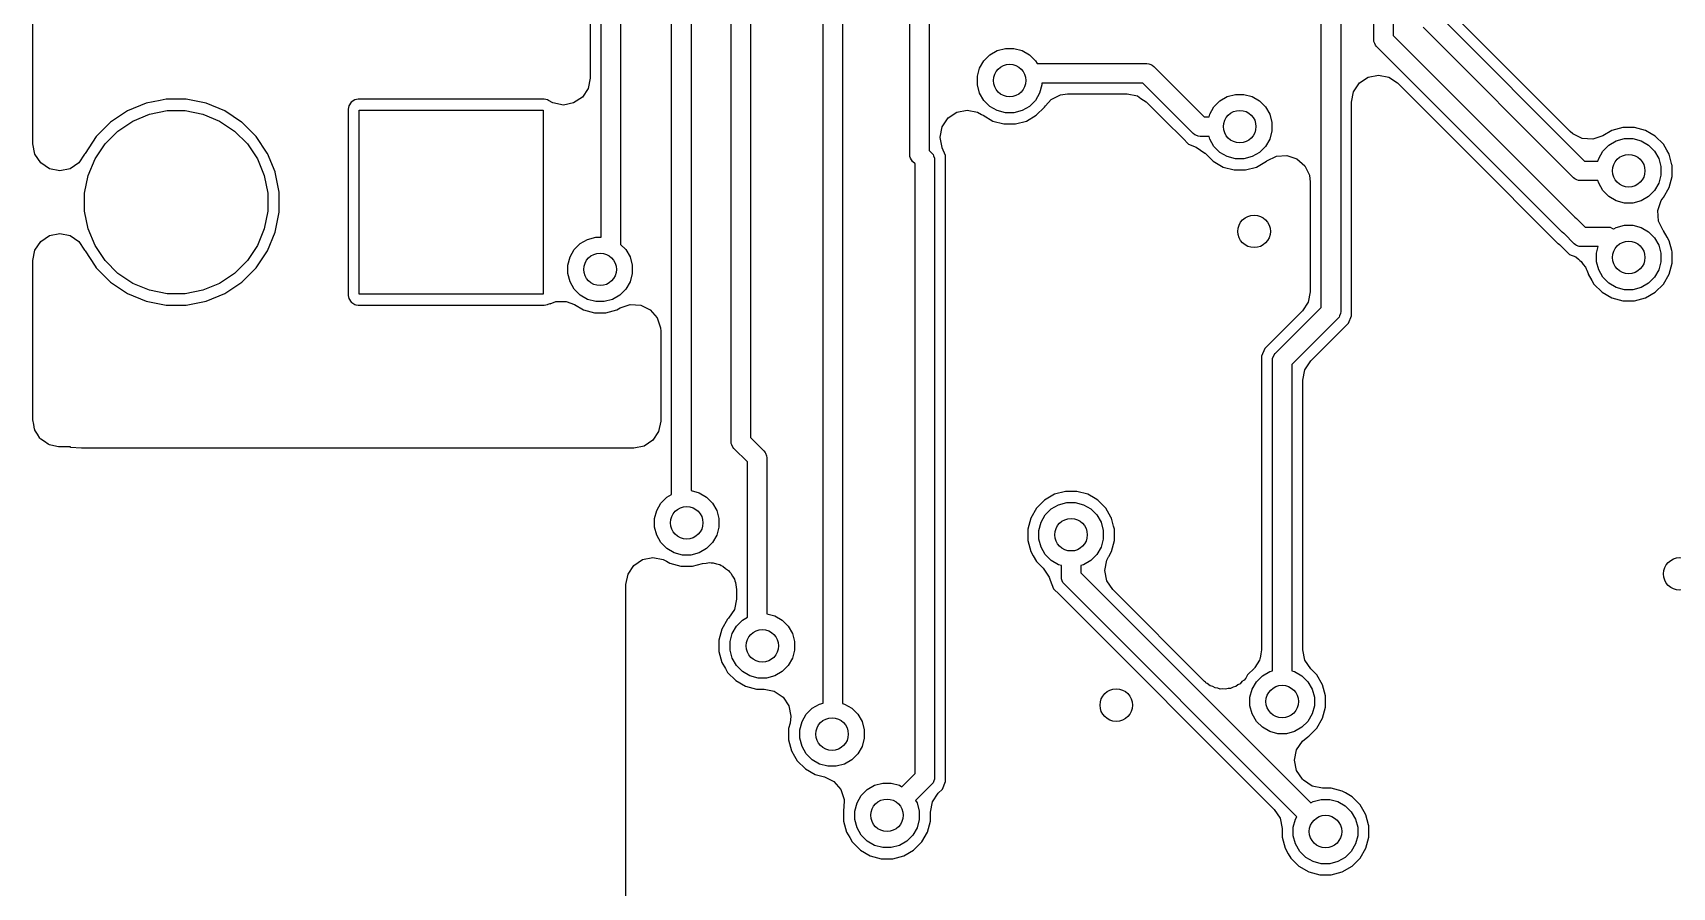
# Model space of a CAD drawing. Header units: inches. Extents: x 2.6 to 14.2, y -7.9 to -3.5.
# Drawn here: x 8.524 to 9.12, y -5.365 to -5.055 of the extents above; entities that cross this region are included whole.
import ezdxf

# ---------------------------------------------------------------- set-up
doc = ezdxf.new("R2010")
doc.units = ezdxf.units.IN
doc.header["$MEASUREMENT"] = 0
doc.layers.add('B.Cu', color=153, linetype='CONTINUOUS', true_color=0x4d7fc4)

msp = doc.modelspace()

# ---------------------------------------------------------------- linework, layer by layer
at = {"layer": 'B.Cu', "linetype": 'CONTINUOUS'}
for p, q in [((8.73091, -5.12904), (8.73091, -4.95728)), ((8.73799, -4.95875), (8.73799, -5.13167)), ((8.7565, -5.22253), (8.7565, -4.96791)), ((8.76358, -4.96938), (8.76358, -5.22117)), ((9.01181, -5.05725), (9.01181, -4.96953)), ((9.0189, -4.97099), (9.0189, -5.05578)), ((8.77815, -5.20335), (8.77815, -4.97303)), ((8.78524, -4.9745), (8.78524, -5.20188)), ((8.81161, -5.29839), (8.81161, -5.03012)), ((8.8187, -5.03159), (8.8187, -5.29856)), ((8.52423, -5.09516), (8.52423, -5.03752)), ((8.72695, -5.04033), (8.72695, -5.0712)), ((8.99272, -5.15463), (8.99272, -5.04143)), ((8.9998, -5.03996), (8.9998, -5.1561)), ((8.84311, -5.09902), (8.84311, -5.04587)), ((8.8502, -5.04733), (8.8502, -5.09755)), ((9.03583, -5.04877), (9.08844, -5.10138)), ((9.08447, -5.10743), (9.02978, -5.05274)), ((9.08326, -5.0906), (9.04265, -5.05)), ((8.87492, -5.06122), (8.8779, -5.06042)), ((8.8779, -5.06042), (8.88098, -5.06042)), ((8.88098, -5.06042), (8.88396, -5.06122)), ((9.01188, -5.05794), (9.01181, -5.05725)), ((9.01219, -5.0587), (9.01188, -5.05794)), ((9.01241, -5.05921), (9.01219, -5.0587)), ((9.01285, -5.05975), (9.01241, -5.05921)), ((9.08037, -5.12727), (9.01285, -5.05975)), ((9.0189, -5.05578), (9.08489, -5.12177)), ((8.86853, -5.06761), (8.87007, -5.06494)), ((8.87007, -5.06494), (8.87225, -5.06276)), ((8.87225, -5.06276), (8.87492, -5.06122)), ((8.88396, -5.06122), (8.88663, -5.06276)), ((8.88663, -5.06276), (8.88881, -5.06494)), ((8.88881, -5.06494), (8.88939, -5.06594)), ((8.88939, -5.06594), (8.92933, -5.06594)), ((8.92933, -5.06594), (8.93002, -5.06601)), ((8.93002, -5.06601), (8.93082, -5.06634)), ((8.93082, -5.06634), (8.9313, -5.06654)), ((8.9313, -5.06654), (8.93184, -5.06698)), ((8.93184, -5.06698), (8.95018, -5.08532)), ((8.72695, -5.0712), (8.7262, -5.07496)), ((8.86773, -5.07059), (8.86853, -5.06761)), ((8.86773, -5.07368), (8.86773, -5.07059)), ((9.00451, -5.07617), (9.00663, -5.07299)), ((9.00663, -5.07299), (9.00981, -5.07087)), ((9.00981, -5.07087), (9.01356, -5.07012)), ((9.01356, -5.07012), (9.01731, -5.07087)), ((9.01731, -5.07087), (9.02049, -5.07299)), ((9.02049, -5.07299), (9.04879, -5.10129)), ((8.57269, -5.07892), (8.57049, -5.07936)), ((8.58006, -5.07892), (8.57269, -5.07892)), ((8.58368, -5.07964), (8.58006, -5.07892)), ((8.64252, -5.07892), (8.64137, -5.07915)), ((8.71023, -5.07892), (8.64252, -5.07892)), ((8.64252, -5.07892), (8.64252, -5.07892)), ((8.71139, -5.07915), (8.71023, -5.07892)), ((8.72408, -5.07814), (8.7209, -5.08026)), ((8.7262, -5.07496), (8.72408, -5.07814)), ((8.86853, -5.07665), (8.86773, -5.07368)), ((8.87007, -5.07932), (8.86853, -5.07665)), ((8.89035, -5.07665), (8.88881, -5.07932)), ((8.89115, -5.07368), (8.89035, -5.07665)), ((8.92786, -5.07303), (8.89115, -5.07303)), ((8.89115, -5.07303), (8.89115, -5.07368)), ((8.89454, -5.07901), (8.89797, -5.07732)), ((8.89797, -5.07732), (8.90051, -5.07699)), ((8.90051, -5.07699), (8.92216, -5.07699)), ((8.92216, -5.07699), (8.92592, -5.07773)), ((8.92592, -5.07773), (8.92719, -5.07859)), ((8.92719, -5.07859), (8.9291, -5.07986)), ((8.9462, -5.09137), (8.92786, -5.07303)), ((8.95591, -5.0795), (8.95858, -5.07795)), ((8.95858, -5.07795), (8.96156, -5.07716)), ((8.96156, -5.07716), (8.96464, -5.07716)), ((8.96464, -5.07716), (8.96762, -5.07795)), ((8.96762, -5.07795), (8.97029, -5.0795)), ((9.00376, -5.07993), (9.00451, -5.07617)), ((8.55865, -5.08318), (8.55252, -5.08727)), ((8.56546, -5.08036), (8.55865, -5.08318)), ((8.55865, -5.08318), (8.55865, -5.08318)), ((8.5606, -5.08683), (8.56666, -5.08432)), ((8.57049, -5.07936), (8.56546, -5.08036)), ((8.56666, -5.08432), (8.5731, -5.08304)), ((8.5731, -5.08304), (8.57966, -5.08304)), ((8.57966, -5.08304), (8.58609, -5.08432)), ((8.58729, -5.08036), (8.58368, -5.07964)), ((8.58609, -5.08432), (8.59215, -5.08683)), ((8.5941, -5.08318), (8.58729, -5.08036)), ((8.6001, -5.08719), (8.5941, -5.08318)), ((8.5941, -5.08318), (8.5941, -5.08318)), ((8.63919, -5.08133), (8.63896, -5.08248)), ((8.63896, -5.08248), (8.63896, -5.15019)), ((8.64006, -5.08002), (8.63919, -5.08133)), ((8.64137, -5.07915), (8.64006, -5.08002)), ((8.64006, -5.08002), (8.64006, -5.08002)), ((8.64291, -5.1498), (8.64291, -5.08287)), ((8.64291, -5.08287), (8.70984, -5.08287)), ((8.70984, -5.08287), (8.70984, -5.1498)), ((8.7117, -5.07936), (8.71139, -5.07915)), ((8.71139, -5.07915), (8.71139, -5.07915)), ((8.71339, -5.08026), (8.7117, -5.07936)), ((8.71715, -5.08101), (8.71339, -5.08026)), ((8.7209, -5.08026), (8.71715, -5.08101)), ((8.85702, -5.08572), (8.86021, -5.0836)), ((8.86021, -5.0836), (8.86396, -5.08285)), ((8.86396, -5.08285), (8.86771, -5.0836)), ((8.86771, -5.0836), (8.86919, -5.08445)), ((8.86919, -5.08445), (8.8692, -5.08443)), ((8.8692, -5.08443), (8.86976, -5.08475)), ((8.86976, -5.08475), (8.86976, -5.08475)), ((8.86976, -5.08475), (8.87336, -5.08683)), ((8.87225, -5.0815), (8.87007, -5.07932)), ((8.87492, -5.08305), (8.87225, -5.0815)), ((8.8779, -5.08384), (8.87492, -5.08305)), ((8.88098, -5.08384), (8.8779, -5.08384)), ((8.88396, -5.08305), (8.88098, -5.08384)), ((8.88663, -5.0815), (8.88396, -5.08305)), ((8.88553, -5.08683), (8.88912, -5.08475)), ((8.88881, -5.07932), (8.88663, -5.0815)), ((8.88912, -5.08475), (8.89206, -5.08182)), ((8.89206, -5.08181), (8.89245, -5.08131)), ((8.89206, -5.08182), (8.89206, -5.08181)), ((8.89245, -5.08131), (8.8925, -5.08134)), ((8.8925, -5.08134), (8.89454, -5.07901)), ((8.9291, -5.07986), (8.93603, -5.08679)), ((8.95193, -5.08532), (8.95219, -5.08435)), ((8.95219, -5.08435), (8.95373, -5.08168)), ((8.95373, -5.08168), (8.95591, -5.0795)), ((8.97029, -5.0795), (8.97247, -5.08168)), ((8.97247, -5.08168), (8.97401, -5.08435)), ((8.97401, -5.08435), (8.97481, -5.08732)), ((9.00376, -5.15461), (9.00376, -5.07993)), ((8.55252, -5.08727), (8.54731, -5.09248)), ((8.55051, -5.09511), (8.55515, -5.09047)), ((8.55515, -5.09047), (8.5606, -5.08683)), ((8.59215, -5.08683), (8.59761, -5.09047)), ((8.59761, -5.09047), (8.60225, -5.09511)), ((8.60023, -5.08727), (8.6001, -5.08719)), ((8.60544, -5.09248), (8.60023, -5.08727)), ((8.85415, -5.09265), (8.8549, -5.0889)), ((8.8549, -5.0889), (8.85702, -5.08572)), ((8.87336, -5.08683), (8.87737, -5.0879)), ((8.87737, -5.0879), (8.88152, -5.0879)), ((8.88152, -5.0879), (8.88553, -5.08683)), ((8.93603, -5.08679), (8.94235, -5.09311)), ((8.95018, -5.08532), (8.95193, -5.08532)), ((8.97481, -5.09041), (8.97401, -5.09339)), ((8.97481, -5.08732), (8.97481, -5.09041)), ((9.08422, -5.09145), (9.08326, -5.0906)), ((9.09844, -5.09023), (9.09509, -5.09216)), ((9.10245, -5.08915), (9.09844, -5.09023)), ((9.1066, -5.08915), (9.10245, -5.08915)), ((9.11061, -5.09023), (9.1066, -5.08915)), ((9.11273, -5.09145), (9.11061, -5.09023)), ((8.52498, -5.09891), (8.52423, -5.09516)), ((8.54731, -5.09248), (8.54322, -5.09861)), ((8.54686, -5.10056), (8.55051, -5.09511)), ((8.60225, -5.09511), (8.60589, -5.10056)), ((8.60947, -5.09851), (8.60544, -5.09248)), ((8.85415, -5.09279), (8.85415, -5.09265)), ((8.85489, -5.09651), (8.85415, -5.09279)), ((8.8549, -5.09654), (8.85489, -5.09651)), ((8.85608, -5.09938), (8.8549, -5.09654)), ((8.94235, -5.09311), (8.94235, -5.09311)), ((8.94235, -5.09311), (8.94446, -5.09522)), ((8.94446, -5.09522), (8.94727, -5.09639)), ((8.94674, -5.09181), (8.9462, -5.09137)), ((8.94711, -5.09197), (8.94674, -5.09181)), ((8.94802, -5.09234), (8.94711, -5.09197)), ((8.94727, -5.09639), (8.95045, -5.09851)), ((8.94871, -5.09241), (8.94802, -5.09234)), ((8.95193, -5.09241), (8.94871, -5.09241)), ((8.95219, -5.09339), (8.95193, -5.09241)), ((8.95373, -5.09606), (8.95219, -5.09339)), ((8.95591, -5.09824), (8.95373, -5.09606)), ((8.97247, -5.09606), (8.97029, -5.09824)), ((8.97401, -5.09339), (8.97247, -5.09606)), ((9.08765, -5.09314), (9.08422, -5.09145)), ((9.09147, -5.09339), (9.08765, -5.09314)), ((9.09509, -5.09216), (9.09147, -5.09339)), ((9.09516, -5.09773), (9.09734, -5.09555)), ((9.09734, -5.09555), (9.10001, -5.09401)), ((9.10001, -5.09401), (9.10299, -5.09321)), ((9.10299, -5.09321), (9.10607, -5.09321)), ((9.10607, -5.09321), (9.10905, -5.09401)), ((9.10905, -5.09401), (9.11172, -5.09555)), ((9.11172, -5.09555), (9.1139, -5.09773)), ((9.11421, -5.0923), (9.11273, -5.09145)), ((9.11714, -5.09524), (9.11421, -5.0923)), ((9.11844, -5.09748), (9.11714, -5.09524)), ((8.5271, -5.10209), (8.52498, -5.09891)), ((8.53028, -5.10422), (8.5271, -5.10209)), ((8.54097, -5.10209), (8.53779, -5.10422)), ((8.54309, -5.09891), (8.54097, -5.10209)), ((8.54322, -5.09861), (8.54309, -5.09891)), ((8.54322, -5.09861), (8.54322, -5.09861)), ((8.54435, -5.10662), (8.54686, -5.10056)), ((8.60589, -5.10056), (8.6084, -5.10662)), ((8.60954, -5.09861), (8.60947, -5.09851)), ((8.61232, -5.10533), (8.60954, -5.09861)), ((8.60954, -5.09861), (8.60954, -5.09861)), ((8.84318, -5.09971), (8.84311, -5.09902)), ((8.84343, -5.1003), (8.84318, -5.09971)), ((8.84371, -5.10098), (8.84343, -5.1003)), ((8.84415, -5.10152), (8.84371, -5.10098)), ((8.84508, -5.10245), (8.84415, -5.10152)), ((8.84508, -5.32393), (8.84508, -5.10245)), ((8.8502, -5.09755), (8.85113, -5.09848)), ((8.85113, -5.09848), (8.85157, -5.09902)), ((8.85157, -5.09902), (8.85176, -5.09949)), ((8.85176, -5.09949), (8.8521, -5.10029)), ((8.8521, -5.10029), (8.85217, -5.10098)), ((8.85217, -5.10098), (8.85217, -5.32539)), ((8.85612, -5.09949), (8.85608, -5.09938)), ((8.85612, -5.32689), (8.85612, -5.09949)), ((8.95045, -5.09851), (8.95049, -5.09855)), ((8.95049, -5.09855), (8.95049, -5.09855)), ((8.95049, -5.09855), (8.95342, -5.10148)), ((8.95342, -5.10148), (8.95702, -5.10356)), ((8.95858, -5.09978), (8.95591, -5.09824)), ((8.96156, -5.10058), (8.95858, -5.09978)), ((8.96464, -5.10058), (8.96156, -5.10058)), ((8.96762, -5.09978), (8.96464, -5.10058)), ((8.97029, -5.09824), (8.96762, -5.09978)), ((8.96919, -5.10356), (8.97278, -5.10148)), ((8.97278, -5.10148), (8.97299, -5.10133)), ((8.97278, -5.10148), (8.97278, -5.10148)), ((8.97299, -5.10133), (8.97642, -5.09963)), ((8.97642, -5.09963), (8.98024, -5.09938)), ((8.98024, -5.09938), (8.98386, -5.10061)), ((8.98386, -5.10061), (8.98673, -5.10314)), ((9.04879, -5.10129), (9.07652, -5.12901)), ((9.08844, -5.10138), (9.09335, -5.10138)), ((9.09335, -5.10138), (9.09362, -5.1004)), ((9.09362, -5.1004), (9.09516, -5.09773)), ((9.1139, -5.09773), (9.11544, -5.1004)), ((9.11544, -5.1004), (9.11624, -5.10338)), ((9.11922, -5.09884), (9.11844, -5.09748)), ((9.12027, -5.10276), (9.11922, -5.09884)), ((9.1203, -5.10285), (9.12027, -5.10276)), ((8.53404, -5.10496), (8.53028, -5.10422)), ((8.53779, -5.10422), (8.53404, -5.10496)), ((8.54307, -5.11306), (8.54435, -5.10662)), ((8.6084, -5.10662), (8.60968, -5.11306)), ((8.61236, -5.10542), (8.61232, -5.10533)), ((8.6138, -5.11265), (8.61236, -5.10542)), ((8.95702, -5.10356), (8.96103, -5.10463)), ((8.96103, -5.10463), (8.96518, -5.10463)), ((8.96518, -5.10463), (8.96919, -5.10356)), ((8.98673, -5.10314), (8.98843, -5.10657)), ((8.98843, -5.10657), (8.98876, -5.1091)), ((9.085, -5.10787), (9.08447, -5.10743)), ((9.08573, -5.10817), (9.085, -5.10787)), ((9.08628, -5.1084), (9.08573, -5.10817)), ((9.08697, -5.10846), (9.08628, -5.1084)), ((9.09335, -5.10846), (9.08697, -5.10846)), ((9.09362, -5.10944), (9.09335, -5.10846)), ((9.11624, -5.10646), (9.11544, -5.10944)), ((9.11624, -5.10338), (9.11624, -5.10646)), ((9.11922, -5.11101), (9.1203, -5.107)), ((9.1203, -5.107), (9.1203, -5.10285)), ((8.54307, -5.11962), (8.54307, -5.11306)), ((8.60968, -5.11306), (8.60968, -5.11962)), ((8.6138, -5.12002), (8.6138, -5.11265)), ((8.98876, -5.1091), (8.98876, -5.14894)), ((9.09516, -5.11211), (9.09362, -5.10944)), ((9.09734, -5.11429), (9.09516, -5.11211)), ((9.10001, -5.11583), (9.09734, -5.11429)), ((9.11172, -5.11429), (9.10905, -5.11583)), ((9.1139, -5.11211), (9.11172, -5.11429)), ((9.11544, -5.10944), (9.1139, -5.11211)), ((9.11636, -5.11577), (9.11707, -5.1147)), ((9.11707, -5.1147), (9.11714, -5.1146)), ((9.11714, -5.1146), (9.11922, -5.11101)), ((9.11714, -5.1146), (9.11714, -5.1146)), ((8.54435, -5.12605), (8.54307, -5.11962)), ((8.60968, -5.11962), (8.6084, -5.12605)), ((8.61236, -5.12725), (8.6138, -5.12002)), ((9.10299, -5.11663), (9.10001, -5.11583)), ((9.10607, -5.11663), (9.10299, -5.11663)), ((9.10905, -5.11583), (9.10607, -5.11663)), ((9.11513, -5.11939), (9.11636, -5.11577)), ((9.11538, -5.12321), (9.11513, -5.11939)), ((8.54686, -5.13211), (8.54435, -5.12605)), ((8.6084, -5.12605), (8.60589, -5.13211)), ((9.08489, -5.12177), (9.085, -5.12182)), ((9.085, -5.12182), (9.08554, -5.12226)), ((9.08554, -5.12226), (9.08867, -5.12539)), ((9.08867, -5.12539), (9.09705, -5.12539)), ((9.09705, -5.12539), (9.09774, -5.12546)), ((9.09774, -5.12546), (9.09864, -5.12584)), ((9.09864, -5.12584), (9.09902, -5.12599)), ((9.09902, -5.12599), (9.09908, -5.12604)), ((9.09908, -5.12604), (9.10001, -5.12551)), ((9.10001, -5.12551), (9.10299, -5.12471)), ((9.10299, -5.12471), (9.10607, -5.12471)), ((9.10607, -5.12471), (9.10905, -5.12551)), ((9.10905, -5.12551), (9.11172, -5.12705)), ((9.11684, -5.12617), (9.11538, -5.12321)), ((9.11682, -5.12618), (9.11684, -5.12617)), ((9.11696, -5.12641), (9.11682, -5.12618)), ((9.11707, -5.12664), (9.11696, -5.12641)), ((9.11715, -5.12674), (9.11707, -5.12664)), ((8.52498, -5.13377), (8.5271, -5.13059)), ((8.5271, -5.13059), (8.53028, -5.12846)), ((8.53028, -5.12846), (8.53404, -5.12772)), ((8.53404, -5.12772), (8.53779, -5.12846)), ((8.53779, -5.12846), (8.54097, -5.13059)), ((8.54097, -5.13059), (8.54309, -5.13377)), ((8.55051, -5.13757), (8.54686, -5.13211)), ((8.60589, -5.13211), (8.60225, -5.13757)), ((8.60954, -5.13406), (8.61236, -5.12725)), ((8.72114, -5.13356), (8.72332, -5.13138)), ((8.72332, -5.13138), (8.72599, -5.12984)), ((8.72599, -5.12984), (8.72897, -5.12904)), ((8.72897, -5.12904), (8.73091, -5.12904)), ((8.73799, -5.13167), (8.73988, -5.13356)), ((9.07652, -5.12901), (9.07652, -5.12901)), ((9.07652, -5.12901), (9.07652, -5.12901)), ((9.07652, -5.12901), (9.07868, -5.13118)), ((9.07868, -5.13118), (9.07885, -5.1313)), ((9.07885, -5.1313), (9.07935, -5.13168)), ((9.07935, -5.13168), (9.08296, -5.1353)), ((9.08091, -5.12771), (9.08037, -5.12727)), ((9.08101, -5.12776), (9.08091, -5.12771)), ((9.0847, -5.13144), (9.08101, -5.12776)), ((9.08524, -5.13188), (9.0847, -5.13144)), ((9.08558, -5.13203), (9.08524, -5.13188)), ((9.08651, -5.13241), (9.08558, -5.13203)), ((9.0872, -5.13248), (9.08651, -5.13241)), ((9.09346, -5.13248), (9.0872, -5.13248)), ((9.09282, -5.13488), (9.09346, -5.13248)), ((9.11172, -5.12705), (9.1139, -5.12923)), ((9.1139, -5.12923), (9.11544, -5.1319)), ((9.11544, -5.1319), (9.11624, -5.13488)), ((9.11846, -5.12901), (9.11715, -5.12674)), ((9.11715, -5.12674), (9.11715, -5.12674)), ((9.11715, -5.12674), (9.11715, -5.12674)), ((9.11922, -5.13033), (9.11846, -5.12901)), ((9.12018, -5.1339), (9.11922, -5.13033)), ((8.52423, -5.13752), (8.52498, -5.13377)), ((8.52423, -5.19548), (8.52423, -5.13752)), ((8.54309, -5.13377), (8.54309, -5.13377)), ((8.54309, -5.13377), (8.54322, -5.13406)), ((8.54322, -5.13406), (8.54322, -5.13406)), ((8.54322, -5.13406), (8.54692, -5.13961)), ((8.55515, -5.14221), (8.55051, -5.13757)), ((8.60225, -5.13757), (8.59761, -5.14221)), ((8.60544, -5.14019), (8.60954, -5.13406)), ((8.7188, -5.13921), (8.7196, -5.13623)), ((8.7196, -5.13623), (8.72114, -5.13356)), ((8.73988, -5.13356), (8.74142, -5.13623)), ((8.74142, -5.13623), (8.74222, -5.13921)), ((9.08296, -5.1353), (9.08526, -5.13625)), ((9.08526, -5.13625), (9.08629, -5.13705)), ((9.08629, -5.13705), (9.08671, -5.13752)), ((9.08671, -5.13752), (9.08723, -5.13788)), ((9.08723, -5.13788), (9.08795, -5.13895)), ((9.09282, -5.13796), (9.09282, -5.13488)), ((9.09362, -5.14094), (9.09282, -5.13796)), ((9.11624, -5.13796), (9.11544, -5.14094)), ((9.11624, -5.13488), (9.11624, -5.13796)), ((9.11922, -5.1425), (9.1203, -5.13849)), ((9.1203, -5.13434), (9.12018, -5.1339)), ((9.1203, -5.13849), (9.1203, -5.13434)), ((8.54692, -5.13961), (8.54731, -5.14019)), ((8.54731, -5.14019), (8.55252, -5.14541)), ((8.5606, -5.14585), (8.55515, -5.14221)), ((8.59761, -5.14221), (8.59215, -5.14585)), ((8.60023, -5.14541), (8.60544, -5.14019)), ((8.7188, -5.14229), (8.7188, -5.13921)), ((8.7196, -5.14527), (8.7188, -5.14229)), ((8.74222, -5.14229), (8.74142, -5.14527)), ((8.74222, -5.13921), (8.74222, -5.14229)), ((9.08795, -5.13895), (9.08881, -5.13993)), ((9.08881, -5.13993), (9.08901, -5.14053)), ((9.08901, -5.14053), (9.08936, -5.14106)), ((9.08936, -5.14106), (9.08977, -5.14227)), ((9.08977, -5.14227), (9.08983, -5.1425)), ((9.08983, -5.1425), (9.08983, -5.1425)), ((9.08983, -5.1425), (9.09115, -5.14478)), ((9.09516, -5.14361), (9.09362, -5.14094)), ((9.09734, -5.14579), (9.09516, -5.14361)), ((9.1139, -5.14361), (9.11172, -5.14579)), ((9.11544, -5.14094), (9.1139, -5.14361)), ((9.11715, -5.1461), (9.11922, -5.1425)), ((8.55252, -5.14541), (8.55865, -5.1495)), ((8.55865, -5.1495), (8.55865, -5.1495)), ((8.55865, -5.1495), (8.55865, -5.1495)), ((8.55865, -5.1495), (8.56546, -5.15232)), ((8.56666, -5.14836), (8.5606, -5.14585)), ((8.5731, -5.14964), (8.56666, -5.14836)), ((8.57966, -5.14964), (8.5731, -5.14964)), ((8.58609, -5.14836), (8.57966, -5.14964)), ((8.59215, -5.14585), (8.58609, -5.14836)), ((8.58729, -5.15232), (8.5941, -5.1495)), ((8.5941, -5.1495), (8.60023, -5.14541)), ((8.63896, -5.15019), (8.63896, -5.15019)), ((8.63896, -5.15019), (8.63919, -5.15135)), ((8.70984, -5.1498), (8.64291, -5.1498)), ((8.72114, -5.14794), (8.7196, -5.14527)), ((8.72332, -5.15012), (8.72114, -5.14794)), ((8.72599, -5.15166), (8.72332, -5.15012)), ((8.7377, -5.15012), (8.73503, -5.15166)), ((8.73988, -5.14794), (8.7377, -5.15012)), ((8.74142, -5.14527), (8.73988, -5.14794)), ((8.98876, -5.14894), (8.98801, -5.15269)), ((9.09115, -5.14478), (9.09191, -5.1461)), ((9.09191, -5.1461), (9.09485, -5.14903)), ((9.09485, -5.14903), (9.09844, -5.15111)), ((9.10001, -5.14733), (9.09734, -5.14579)), ((9.10299, -5.14813), (9.10001, -5.14733)), ((9.10607, -5.14813), (9.10299, -5.14813)), ((9.10905, -5.14733), (9.10607, -5.14813)), ((9.11172, -5.14579), (9.10905, -5.14733)), ((9.11061, -5.15111), (9.11421, -5.14903)), ((9.11421, -5.14903), (9.11715, -5.1461)), ((8.56546, -5.15232), (8.56546, -5.15232)), ((8.56546, -5.15232), (8.56546, -5.15232)), ((8.56546, -5.15232), (8.57269, -5.15376)), ((8.57269, -5.15376), (8.57269, -5.15376)), ((8.57269, -5.15376), (8.58006, -5.15376)), ((8.58006, -5.15376), (8.58729, -5.15232)), ((8.58006, -5.15376), (8.58006, -5.15376)), ((8.63919, -5.15135), (8.64006, -5.15266)), ((8.64006, -5.15266), (8.64006, -5.15266)), ((8.64006, -5.15266), (8.64019, -5.15275)), ((8.64019, -5.15275), (8.64137, -5.15353)), ((8.64137, -5.15353), (8.64137, -5.15353)), ((8.64137, -5.15353), (8.64166, -5.15359)), ((8.64166, -5.15359), (8.64252, -5.15376)), ((8.64252, -5.15376), (8.71023, -5.15376)), ((8.71023, -5.15376), (8.71139, -5.15353)), ((8.71139, -5.15353), (8.71228, -5.15316)), ((8.71139, -5.15353), (8.71139, -5.15353)), ((8.71139, -5.15353), (8.71139, -5.15353)), ((8.71228, -5.15316), (8.71233, -5.15328)), ((8.71233, -5.15328), (8.71436, -5.15244)), ((8.71436, -5.15244), (8.71819, -5.15244)), ((8.71819, -5.15244), (8.72118, -5.15356)), ((8.72118, -5.15356), (8.72443, -5.15544)), ((8.72443, -5.15544), (8.72844, -5.15652)), ((8.72897, -5.15246), (8.72599, -5.15166)), ((8.73205, -5.15246), (8.72897, -5.15246)), ((8.73503, -5.15166), (8.73205, -5.15246)), ((8.73259, -5.15652), (8.7366, -5.15544)), ((8.7366, -5.15544), (8.73783, -5.15473)), ((8.73783, -5.15473), (8.74146, -5.1535)), ((8.74146, -5.1535), (8.74527, -5.15375)), ((8.74527, -5.15375), (8.7487, -5.15544)), ((8.7487, -5.15544), (8.75123, -5.15832)), ((8.98589, -5.15587), (8.97429, -5.16746)), ((8.97604, -5.17131), (8.99272, -5.15463)), ((8.98801, -5.15269), (8.98589, -5.15587)), ((8.9998, -5.1561), (8.99974, -5.15679)), ((9.00376, -5.15759), (9.00376, -5.15461)), ((9.09844, -5.15111), (9.10245, -5.15219)), ((9.10245, -5.15219), (9.1066, -5.15219)), ((9.1066, -5.15219), (9.11061, -5.15111)), ((8.72844, -5.15652), (8.73259, -5.15652)), ((8.75123, -5.15832), (8.75246, -5.16194)), ((8.75246, -5.16194), (8.75254, -5.16322)), ((8.99877, -5.15861), (8.98209, -5.17529)), ((8.98891, -5.17405), (9.00262, -5.16035)), ((8.99921, -5.15807), (8.99877, -5.15861)), ((8.9994, -5.1576), (8.99921, -5.15807)), ((8.99974, -5.15679), (8.9994, -5.1576)), ((9.00262, -5.16035), (9.00376, -5.15759)), ((8.75254, -5.16322), (8.75254, -5.19591)), ((8.97429, -5.16746), (8.97219, -5.16957)), ((8.97429, -5.16746), (8.97429, -5.16746)), ((8.97429, -5.16746), (8.97429, -5.16746)), ((8.97219, -5.16957), (8.97104, -5.17233)), ((8.97104, -5.17233), (8.97104, -5.27898)), ((8.975, -5.17382), (8.97507, -5.17313)), ((8.975, -5.28666), (8.975, -5.17382)), ((8.97507, -5.17313), (8.9756, -5.17185)), ((8.9756, -5.17185), (8.97604, -5.17131)), ((8.9756, -5.17185), (8.9756, -5.17185)), ((8.98679, -5.17723), (8.98891, -5.17405)), ((8.98209, -5.17529), (8.98209, -5.28666)), ((8.98604, -5.18099), (8.98679, -5.17723)), ((8.98604, -5.27898), (8.98604, -5.18099)), ((8.52456, -5.19712), (8.52423, -5.19548)), ((8.5248, -5.19877), (8.52456, -5.19712)), ((8.75254, -5.19591), (8.75179, -5.19966)), ((8.52493, -5.19899), (8.5248, -5.19877)), ((8.52498, -5.19923), (8.52493, -5.19899)), ((8.52591, -5.20062), (8.52498, -5.19923)), ((8.52676, -5.20206), (8.52591, -5.20062)), ((8.52696, -5.2022), (8.52676, -5.20206)), ((8.5271, -5.20241), (8.52696, -5.2022)), ((8.52849, -5.20334), (8.5271, -5.20241)), ((8.52983, -5.20434), (8.52849, -5.20334)), ((8.74967, -5.20284), (8.74649, -5.20496)), ((8.75179, -5.19966), (8.74967, -5.20284)), ((8.77822, -5.20404), (8.77815, -5.20335)), ((8.77842, -5.20454), (8.77822, -5.20404)), ((8.78524, -5.20188), (8.7901, -5.20675)), ((8.53008, -5.2044), (8.52983, -5.20434)), ((8.53028, -5.20454), (8.53008, -5.2044)), ((8.53192, -5.20486), (8.53028, -5.20454)), ((8.53354, -5.20527), (8.53192, -5.20486)), ((8.53379, -5.20528), (8.53354, -5.20527)), ((8.53799, -5.20528), (8.53379, -5.20528)), ((8.53799, -5.2055), (8.53799, -5.20528)), ((8.54198, -5.2057), (8.53799, -5.2055)), ((8.54248, -5.20571), (8.54198, -5.2057)), ((8.74274, -5.20571), (8.54248, -5.20571)), ((8.74649, -5.20496), (8.74274, -5.20571)), ((8.77875, -5.20532), (8.77842, -5.20454)), ((8.77919, -5.20585), (8.77875, -5.20532)), ((8.78406, -5.21072), (8.77919, -5.20585)), ((8.7901, -5.20675), (8.79054, -5.20728)), ((8.79054, -5.20728), (8.79066, -5.20757)), ((8.79066, -5.20757), (8.79107, -5.20856)), ((8.79107, -5.20856), (8.79114, -5.20925)), ((8.79114, -5.20925), (8.79114, -5.2659)), ((8.78406, -5.26721), (8.78406, -5.21072)), ((8.76358, -5.22117), (8.76653, -5.22196)), ((8.76653, -5.22196), (8.7692, -5.2235)), ((8.8997, -5.22144), (8.89569, -5.22251)), ((8.90385, -5.22144), (8.8997, -5.22144)), ((8.90786, -5.22251), (8.90385, -5.22144)), ((8.7511, -5.22835), (8.75264, -5.22568)), ((8.75264, -5.22568), (8.75482, -5.2235)), ((8.75482, -5.2235), (8.7565, -5.22253)), ((8.7692, -5.2235), (8.77138, -5.22568)), ((8.77138, -5.22568), (8.77292, -5.22835)), ((8.88915, -5.22752), (8.88708, -5.23112)), ((8.89209, -5.22459), (8.88915, -5.22752)), ((8.89569, -5.22251), (8.89209, -5.22459)), ((8.8924, -5.23001), (8.89458, -5.22783)), ((8.89458, -5.22783), (8.89725, -5.22629)), ((8.89725, -5.22629), (8.90023, -5.22549)), ((8.90023, -5.22549), (8.90331, -5.22549)), ((8.90331, -5.22549), (8.90629, -5.22629)), ((8.90629, -5.22629), (8.90896, -5.22783)), ((8.91049, -5.22403), (8.90786, -5.22251)), ((8.90896, -5.22783), (8.91114, -5.23001)), ((8.91145, -5.22459), (8.91049, -5.22403)), ((8.91439, -5.22752), (8.91145, -5.22459)), ((8.91626, -5.23076), (8.91439, -5.22752)), ((8.7503, -5.23133), (8.7511, -5.22835)), ((8.7503, -5.23442), (8.7503, -5.23133)), ((8.77292, -5.22835), (8.77372, -5.23133)), ((8.77372, -5.23133), (8.77372, -5.23442)), ((8.88708, -5.23112), (8.886, -5.23513)), ((8.89006, -5.23566), (8.89086, -5.23268)), ((8.89086, -5.23268), (8.8924, -5.23001)), ((8.91114, -5.23001), (8.91268, -5.23268)), ((8.91268, -5.23268), (8.91348, -5.23566)), ((8.91646, -5.23112), (8.91626, -5.23076)), ((8.91725, -5.23404), (8.91646, -5.23112)), ((8.7511, -5.23739), (8.7503, -5.23442)), ((8.75264, -5.24006), (8.7511, -5.23739)), ((8.77292, -5.23739), (8.77138, -5.24006)), ((8.77372, -5.23442), (8.77292, -5.23739)), ((8.886, -5.23513), (8.886, -5.23928)), ((8.886, -5.23928), (8.88708, -5.24329)), ((8.89006, -5.23875), (8.89006, -5.23566)), ((8.89086, -5.24172), (8.89006, -5.23875)), ((8.91348, -5.23875), (8.91268, -5.24172)), ((8.91348, -5.23566), (8.91348, -5.23875)), ((8.91646, -5.24329), (8.91754, -5.23928)), ((8.91754, -5.23513), (8.91725, -5.23404)), ((8.91754, -5.23928), (8.91754, -5.23513)), ((8.74598, -5.24625), (8.74973, -5.24551)), ((8.74973, -5.24551), (8.75348, -5.24625)), ((8.75482, -5.24224), (8.75264, -5.24006)), ((8.75749, -5.24379), (8.75482, -5.24224)), ((8.76047, -5.24458), (8.75749, -5.24379)), ((8.76355, -5.24458), (8.76047, -5.24458)), ((8.76653, -5.24379), (8.76355, -5.24458)), ((8.7692, -5.24224), (8.76653, -5.24379)), ((8.77138, -5.24006), (8.7692, -5.24224)), ((8.88708, -5.24329), (8.88795, -5.24481)), ((8.88795, -5.24481), (8.88915, -5.24689)), ((8.8924, -5.24439), (8.89086, -5.24172)), ((8.89458, -5.24658), (8.8924, -5.24439)), ((8.91114, -5.24439), (8.90896, -5.24658)), ((8.91268, -5.24172), (8.91114, -5.24439)), ((8.91477, -5.24639), (8.91534, -5.24524)), ((8.91534, -5.24524), (8.91545, -5.24506)), ((8.91545, -5.24506), (8.91646, -5.24329)), ((8.73993, -5.25531), (8.74067, -5.25156)), ((8.74067, -5.25156), (8.7428, -5.24838)), ((8.7428, -5.24838), (8.74598, -5.24625)), ((8.75348, -5.24625), (8.75463, -5.24682)), ((8.75463, -5.24682), (8.75592, -5.24757)), ((8.75592, -5.24757), (8.75993, -5.24864)), ((8.75993, -5.24864), (8.76408, -5.24864)), ((8.76408, -5.24864), (8.76776, -5.24766)), ((8.76408, -5.24864), (8.76408, -5.24864)), ((8.76776, -5.24766), (8.76904, -5.24757)), ((8.76904, -5.24757), (8.7703, -5.24732)), ((8.7703, -5.24732), (8.77093, -5.24745)), ((8.77093, -5.24745), (8.77157, -5.24741)), ((8.77157, -5.24741), (8.77279, -5.24782)), ((8.77279, -5.24782), (8.77405, -5.24807)), ((8.77405, -5.24807), (8.77458, -5.24843)), ((8.77458, -5.24843), (8.7752, -5.24864)), ((8.7752, -5.24864), (8.77616, -5.24948)), ((8.77616, -5.24948), (8.77723, -5.25019)), ((8.77723, -5.25019), (8.77759, -5.25073)), ((8.77759, -5.25073), (8.77807, -5.25116)), ((8.77807, -5.25116), (8.77864, -5.25231)), ((8.88915, -5.24689), (8.89166, -5.24939)), ((8.89166, -5.24939), (8.89379, -5.25257)), ((8.89725, -5.24812), (8.89458, -5.24658)), ((8.89823, -5.24838), (8.89725, -5.24812)), ((8.89823, -5.25256), (8.89823, -5.24838)), ((8.90629, -5.24812), (8.90531, -5.24838)), ((8.90531, -5.24838), (8.90531, -5.25109)), ((8.90531, -5.25109), (8.9889, -5.33467)), ((8.90896, -5.24658), (8.90629, -5.24812)), ((8.91402, -5.25014), (8.91477, -5.24639)), ((8.91477, -5.2539), (8.91402, -5.25014)), ((8.73993, -5.47701), (8.73993, -5.25531)), ((8.77864, -5.25231), (8.77935, -5.25337)), ((8.77935, -5.25337), (8.77948, -5.25401)), ((8.77948, -5.25401), (8.77976, -5.25459)), ((8.77976, -5.25459), (8.7801, -5.25713)), ((8.7801, -5.25713), (8.7801, -5.26063)), ((8.89379, -5.25257), (8.89413, -5.25371)), ((8.89413, -5.25371), (8.89541, -5.25681)), ((8.89541, -5.25681), (8.89541, -5.25681)), ((8.89541, -5.25681), (8.89541, -5.25681)), ((8.89541, -5.25681), (8.89752, -5.25892)), ((8.8983, -5.25325), (8.89823, -5.25256)), ((8.89858, -5.25394), (8.8983, -5.25325)), ((8.89883, -5.25453), (8.89858, -5.25394)), ((8.89927, -5.25506), (8.89883, -5.25453)), ((8.98388, -5.33968), (8.89927, -5.25506)), ((8.9169, -5.25708), (8.91477, -5.2539)), ((8.95032, -5.2905), (8.9169, -5.25708)), ((8.7801, -5.26063), (8.77935, -5.26438)), ((8.89752, -5.25892), (8.89752, -5.25892)), ((8.89752, -5.25892), (8.97565, -5.33705)), ((8.77689, -5.2679), (8.77481, -5.2715)), ((8.77723, -5.26757), (8.77689, -5.2679)), ((8.77689, -5.2679), (8.77689, -5.2679)), ((8.77935, -5.26438), (8.77723, -5.26756)), ((8.77723, -5.26756), (8.77723, -5.26756)), ((8.77723, -5.26756), (8.77723, -5.26757)), ((8.77723, -5.26757), (8.77723, -5.26757)), ((8.78014, -5.27039), (8.78232, -5.26821)), ((8.78232, -5.26821), (8.78406, -5.26721)), ((8.79114, -5.2659), (8.79403, -5.26667)), ((8.79403, -5.26667), (8.7967, -5.26821)), ((8.7967, -5.26821), (8.79888, -5.27039)), ((8.77481, -5.2715), (8.77374, -5.27551)), ((8.77374, -5.27551), (8.77374, -5.27966)), ((8.7778, -5.27604), (8.77859, -5.27306)), ((8.77859, -5.27306), (8.78014, -5.27039)), ((8.79888, -5.27039), (8.80042, -5.27306)), ((8.80042, -5.27306), (8.80122, -5.27604)), ((8.77374, -5.27966), (8.77481, -5.28367)), ((8.7778, -5.27913), (8.7778, -5.27604)), ((8.77859, -5.2821), (8.7778, -5.27913)), ((8.80122, -5.27913), (8.80042, -5.2821)), ((8.80122, -5.27604), (8.80122, -5.27913)), ((8.97074, -5.28052), (8.97054, -5.28208)), ((8.97104, -5.27898), (8.97074, -5.28052)), ((8.98679, -5.28273), (8.98604, -5.27898)), ((8.77481, -5.28367), (8.77608, -5.28586)), ((8.77608, -5.28586), (8.77689, -5.28727)), ((8.77689, -5.28727), (8.77983, -5.2902)), ((8.78014, -5.28477), (8.77859, -5.2821)), ((8.78232, -5.28695), (8.78014, -5.28477)), ((8.78499, -5.2885), (8.78232, -5.28695)), ((8.7967, -5.28695), (8.79403, -5.2885)), ((8.79888, -5.28477), (8.7967, -5.28695)), ((8.80042, -5.2821), (8.79888, -5.28477)), ((8.96842, -5.28566), (8.96593, -5.28815)), ((8.96864, -5.2854), (8.96842, -5.28566)), ((8.9703, -5.28273), (8.96864, -5.2854)), ((8.97037, -5.28235), (8.9703, -5.28273)), ((8.97054, -5.28208), (8.97037, -5.28235)), ((8.97135, -5.28846), (8.97402, -5.28692)), ((8.97402, -5.28692), (8.975, -5.28666)), ((8.98209, -5.28666), (8.98306, -5.28692)), ((8.98306, -5.28692), (8.98573, -5.28846)), ((8.98891, -5.28591), (8.98679, -5.28273)), ((8.99116, -5.28815), (8.98891, -5.28591)), ((8.77983, -5.2902), (8.78335, -5.29224)), ((8.78335, -5.29224), (8.78342, -5.29228)), ((8.78342, -5.29228), (8.78743, -5.29335)), ((8.78797, -5.28929), (8.78499, -5.2885)), ((8.78743, -5.29335), (8.79012, -5.29335)), ((8.79105, -5.28929), (8.78797, -5.28929)), ((8.79012, -5.29335), (8.79387, -5.2941)), ((8.79403, -5.2885), (8.79105, -5.28929)), ((8.95067, -5.29077), (8.95032, -5.2905)), ((8.95083, -5.29097), (8.95067, -5.29077)), ((8.95125, -5.29121), (8.95083, -5.29097)), ((8.95235, -5.29206), (8.95125, -5.29121)), ((8.95329, -5.29238), (8.95235, -5.29206)), ((8.95415, -5.29287), (8.95329, -5.29238)), ((8.95508, -5.29299), (8.95415, -5.29287)), ((8.95597, -5.29329), (8.95508, -5.29299)), ((8.95696, -5.29322), (8.95597, -5.29329)), ((8.95794, -5.29335), (8.95696, -5.29322)), ((8.95885, -5.2931), (8.95794, -5.29335)), ((8.95979, -5.29304), (8.95885, -5.2931)), ((8.96068, -5.2926), (8.95979, -5.29304)), ((8.96163, -5.29234), (8.96068, -5.2926)), ((8.96238, -5.29176), (8.96163, -5.29234)), ((8.96322, -5.29135), (8.96238, -5.29176)), ((8.96387, -5.2906), (8.96322, -5.29135)), ((8.96466, -5.29), (8.96387, -5.2906)), ((8.96527, -5.28929), (8.96466, -5.29)), ((8.96593, -5.28815), (8.96527, -5.28929)), ((8.96683, -5.29629), (8.96763, -5.29331)), ((8.96763, -5.29331), (8.96917, -5.29064)), ((8.96917, -5.29064), (8.97135, -5.28846)), ((8.98573, -5.28846), (8.98791, -5.29064)), ((8.98791, -5.29064), (8.98946, -5.29331)), ((8.98946, -5.29331), (8.99025, -5.29629)), ((8.99324, -5.29175), (8.99116, -5.28815)), ((8.99116, -5.28815), (8.99116, -5.28815)), ((8.9943, -5.29573), (8.99324, -5.29175)), ((8.79387, -5.2941), (8.79705, -5.29622)), ((8.79705, -5.29622), (8.79917, -5.2994)), ((8.79917, -5.2994), (8.79992, -5.30316)), ((8.80766, -5.30028), (8.81033, -5.29874)), ((8.81033, -5.29874), (8.81161, -5.29839)), ((8.8187, -5.29856), (8.81937, -5.29874)), ((8.81937, -5.29874), (8.82204, -5.30028)), ((8.96683, -5.29938), (8.96683, -5.29629)), ((8.96763, -5.30235), (8.96683, -5.29938)), ((8.99025, -5.29938), (8.98946, -5.30235)), ((8.99025, -5.29629), (8.99025, -5.29938)), ((8.99431, -5.29576), (8.9943, -5.29573)), ((8.99431, -5.29991), (8.99431, -5.29576)), ((8.79992, -5.30316), (8.79959, -5.30569)), ((8.80314, -5.30811), (8.80394, -5.30513)), ((8.80394, -5.30513), (8.80548, -5.30246)), ((8.80548, -5.30246), (8.80766, -5.30028)), ((8.82204, -5.30028), (8.82422, -5.30246)), ((8.82422, -5.30246), (8.82576, -5.30513)), ((8.82576, -5.30513), (8.82656, -5.30811)), ((8.96917, -5.30502), (8.96763, -5.30235)), ((8.97135, -5.3072), (8.96917, -5.30502)), ((8.98791, -5.30502), (8.98573, -5.3072)), ((8.98946, -5.30235), (8.98791, -5.30502)), ((8.99116, -5.30752), (8.99324, -5.30392)), ((8.99324, -5.30392), (8.99431, -5.29991)), ((8.79959, -5.30569), (8.79908, -5.30757)), ((8.79908, -5.30757), (8.79908, -5.31173)), ((8.80314, -5.31119), (8.80314, -5.30811)), ((8.80394, -5.31417), (8.80314, -5.31119)), ((8.82656, -5.31119), (8.82576, -5.31417)), ((8.82656, -5.30811), (8.82656, -5.31119)), ((8.97402, -5.30875), (8.97135, -5.3072)), ((8.977, -5.30954), (8.97402, -5.30875)), ((8.98008, -5.30954), (8.977, -5.30954)), ((8.98306, -5.30875), (8.98008, -5.30954)), ((8.98573, -5.3072), (8.98306, -5.30875)), ((8.98588, -5.31219), (8.98791, -5.31064)), ((8.98791, -5.31064), (8.98822, -5.31045)), ((8.98822, -5.31045), (8.99116, -5.30752)), ((8.79908, -5.31173), (8.80016, -5.31574)), ((8.80016, -5.31574), (8.80125, -5.31763)), ((8.80548, -5.31684), (8.80394, -5.31417)), ((8.80766, -5.31902), (8.80548, -5.31684)), ((8.82422, -5.31684), (8.82204, -5.31902)), ((8.82576, -5.31417), (8.82422, -5.31684)), ((8.98301, -5.31913), (8.98375, -5.31537)), ((8.98375, -5.31537), (8.98588, -5.31219)), ((8.80125, -5.31763), (8.80223, -5.31933)), ((8.80223, -5.31933), (8.80517, -5.32227)), ((8.80517, -5.32227), (8.80876, -5.32434)), ((8.81033, -5.32056), (8.80766, -5.31902)), ((8.81331, -5.32136), (8.81033, -5.32056)), ((8.81639, -5.32136), (8.81331, -5.32136)), ((8.81937, -5.32056), (8.81639, -5.32136)), ((8.82204, -5.31902), (8.81937, -5.32056)), ((8.98375, -5.32288), (8.98301, -5.31913)), ((8.98588, -5.32606), (8.98375, -5.32288)), ((8.80876, -5.32434), (8.81208, -5.32523)), ((8.81208, -5.32523), (8.8121, -5.32524)), ((8.8121, -5.32524), (8.81553, -5.32693)), ((8.81553, -5.32693), (8.81806, -5.32981)), ((8.82765, -5.3298), (8.83032, -5.32826)), ((8.83032, -5.32826), (8.8333, -5.32746)), ((8.8333, -5.32746), (8.83638, -5.32746)), ((8.83638, -5.32746), (8.83936, -5.32826)), ((8.83936, -5.32826), (8.84024, -5.32877)), ((8.84024, -5.32877), (8.84508, -5.32393)), ((8.85113, -5.3279), (8.84525, -5.33378)), ((8.85157, -5.32736), (8.85113, -5.3279)), ((8.85189, -5.3266), (8.85157, -5.32736)), ((8.8521, -5.32608), (8.85189, -5.3266)), ((8.85217, -5.32539), (8.8521, -5.32608)), ((8.85498, -5.32964), (8.85612, -5.32689)), ((8.98626, -5.32644), (8.98588, -5.32606)), ((8.98944, -5.32856), (8.98626, -5.32644)), ((8.99319, -5.32931), (8.98944, -5.32856)), ((8.99637, -5.32931), (8.99319, -5.32931)), ((9.00038, -5.33039), (8.99637, -5.32931)), ((8.81806, -5.32981), (8.81929, -5.33343)), ((8.81929, -5.33343), (8.81909, -5.33645)), ((8.82313, -5.33763), (8.82393, -5.33465)), ((8.82393, -5.33465), (8.82547, -5.33198)), ((8.82547, -5.33198), (8.82765, -5.3298)), ((8.84525, -5.33378), (8.84575, -5.33465)), ((8.84575, -5.33465), (8.84655, -5.33763)), ((8.85061, -5.33807), (8.85136, -5.33432)), ((8.85136, -5.33432), (8.85348, -5.33114)), ((8.85348, -5.33114), (8.85498, -5.32964)), ((8.9889, -5.33467), (8.98977, -5.33417)), ((8.98977, -5.33417), (8.99275, -5.33337)), ((8.99275, -5.33337), (8.99583, -5.33337)), ((8.99583, -5.33337), (8.99881, -5.33417)), ((8.99881, -5.33417), (9.00148, -5.33571)), ((9.0015, -5.33103), (9.00038, -5.33039)), ((9.00397, -5.33246), (9.0015, -5.33103)), ((9.00691, -5.3354), (9.00397, -5.33246)), ((8.81916, -5.33646), (8.81907, -5.3371)), ((8.81907, -5.3371), (8.81907, -5.34125)), ((8.81907, -5.34125), (8.82015, -5.34526)), ((8.81909, -5.33645), (8.81916, -5.33646)), ((8.82313, -5.34071), (8.82313, -5.33763)), ((8.82393, -5.34369), (8.82313, -5.34071)), ((8.84655, -5.34071), (8.84575, -5.34369)), ((8.84655, -5.33763), (8.84655, -5.34071)), ((8.84954, -5.34526), (8.85061, -5.34125)), ((8.85061, -5.34125), (8.85061, -5.33807)), ((8.97565, -5.33705), (8.97778, -5.34023)), ((8.97778, -5.34023), (8.97852, -5.34398)), ((8.98258, -5.34354), (8.98338, -5.34056)), ((8.98338, -5.34056), (8.98388, -5.33968)), ((9.00148, -5.33571), (9.00366, -5.33789)), ((9.00366, -5.33789), (9.0052, -5.34056)), ((9.0052, -5.34056), (9.006, -5.34354)), ((9.00836, -5.33791), (9.00691, -5.3354)), ((9.00898, -5.33899), (9.00836, -5.33791)), ((9.00995, -5.3426), (9.00898, -5.33899)), ((8.82015, -5.34526), (8.82127, -5.34721)), ((8.82127, -5.34721), (8.82223, -5.34885)), ((8.82547, -5.34636), (8.82393, -5.34369)), ((8.82765, -5.34854), (8.82547, -5.34636)), ((8.84421, -5.34636), (8.84203, -5.34854)), ((8.84575, -5.34369), (8.84421, -5.34636)), ((8.84746, -5.34885), (8.84954, -5.34526)), ((8.97852, -5.34398), (8.97852, -5.34715)), ((8.97852, -5.34715), (8.9796, -5.35116)), ((8.98258, -5.34662), (8.98258, -5.34354)), ((8.98338, -5.3496), (8.98258, -5.34662)), ((9.006, -5.34662), (9.0052, -5.3496)), ((9.006, -5.34354), (9.006, -5.34662)), ((9.00898, -5.35116), (9.01006, -5.34715)), ((9.01006, -5.343), (9.00995, -5.3426)), ((9.01006, -5.34715), (9.01006, -5.343)), ((8.82223, -5.34885), (8.82516, -5.35179)), ((8.82516, -5.35179), (8.82876, -5.35387)), ((8.83032, -5.35009), (8.82765, -5.34854)), ((8.8333, -5.35088), (8.83032, -5.35009)), ((8.83638, -5.35088), (8.8333, -5.35088)), ((8.83936, -5.35009), (8.83638, -5.35088)), ((8.84203, -5.34854), (8.83936, -5.35009)), ((8.84093, -5.35387), (8.84452, -5.35179)), ((8.84452, -5.35179), (8.84746, -5.34885)), ((8.9796, -5.35116), (8.98074, -5.35314)), ((8.98074, -5.35314), (8.98167, -5.35476)), ((8.98492, -5.35227), (8.98338, -5.3496)), ((8.9871, -5.35445), (8.98492, -5.35227)), ((9.00366, -5.35227), (9.00148, -5.35445)), ((9.0052, -5.3496), (9.00366, -5.35227)), ((9.00691, -5.35476), (9.00898, -5.35116)), ((8.82876, -5.35387), (8.83277, -5.35494)), ((8.83277, -5.35494), (8.83692, -5.35494)), ((8.83692, -5.35494), (8.84093, -5.35387)), ((8.98167, -5.35476), (8.98461, -5.3577)), ((8.98461, -5.3577), (8.98821, -5.35977)), ((8.98977, -5.35599), (8.9871, -5.35445)), ((8.99275, -5.35679), (8.98977, -5.35599)), ((8.99583, -5.35679), (8.99275, -5.35679)), ((8.99881, -5.35599), (8.99583, -5.35679)), ((9.00148, -5.35445), (8.99881, -5.35599)), ((9.00038, -5.35977), (9.00397, -5.3577)), ((9.00397, -5.3577), (9.00691, -5.35476)), ((8.98821, -5.35977), (8.99222, -5.36085)), ((8.99222, -5.36085), (8.99637, -5.36085)), ((8.99637, -5.36085), (9.00038, -5.35977))]:
    msp.add_line(p, q, dxfattribs=at)
at = {"layer": 'B.Cu'}
for centre in [(8.87944, -5.07213), (8.9631, -5.08887), (9.10453, -5.10492), (8.96833, -5.12694), (9.10453, -5.13642), (8.73051, -5.14075), (8.76201, -5.23287), (8.90177, -5.2372), (9.1231, -5.25144), (8.78951, -5.27758), (8.9182, -5.29913), (8.97854, -5.29783), (8.81485, -5.30965), (8.83484, -5.33917), (8.99429, -5.34508)]:
    msp.add_circle(centre, 0.00591, dxfattribs=at)

doc.saveas('drawing.dxf')
